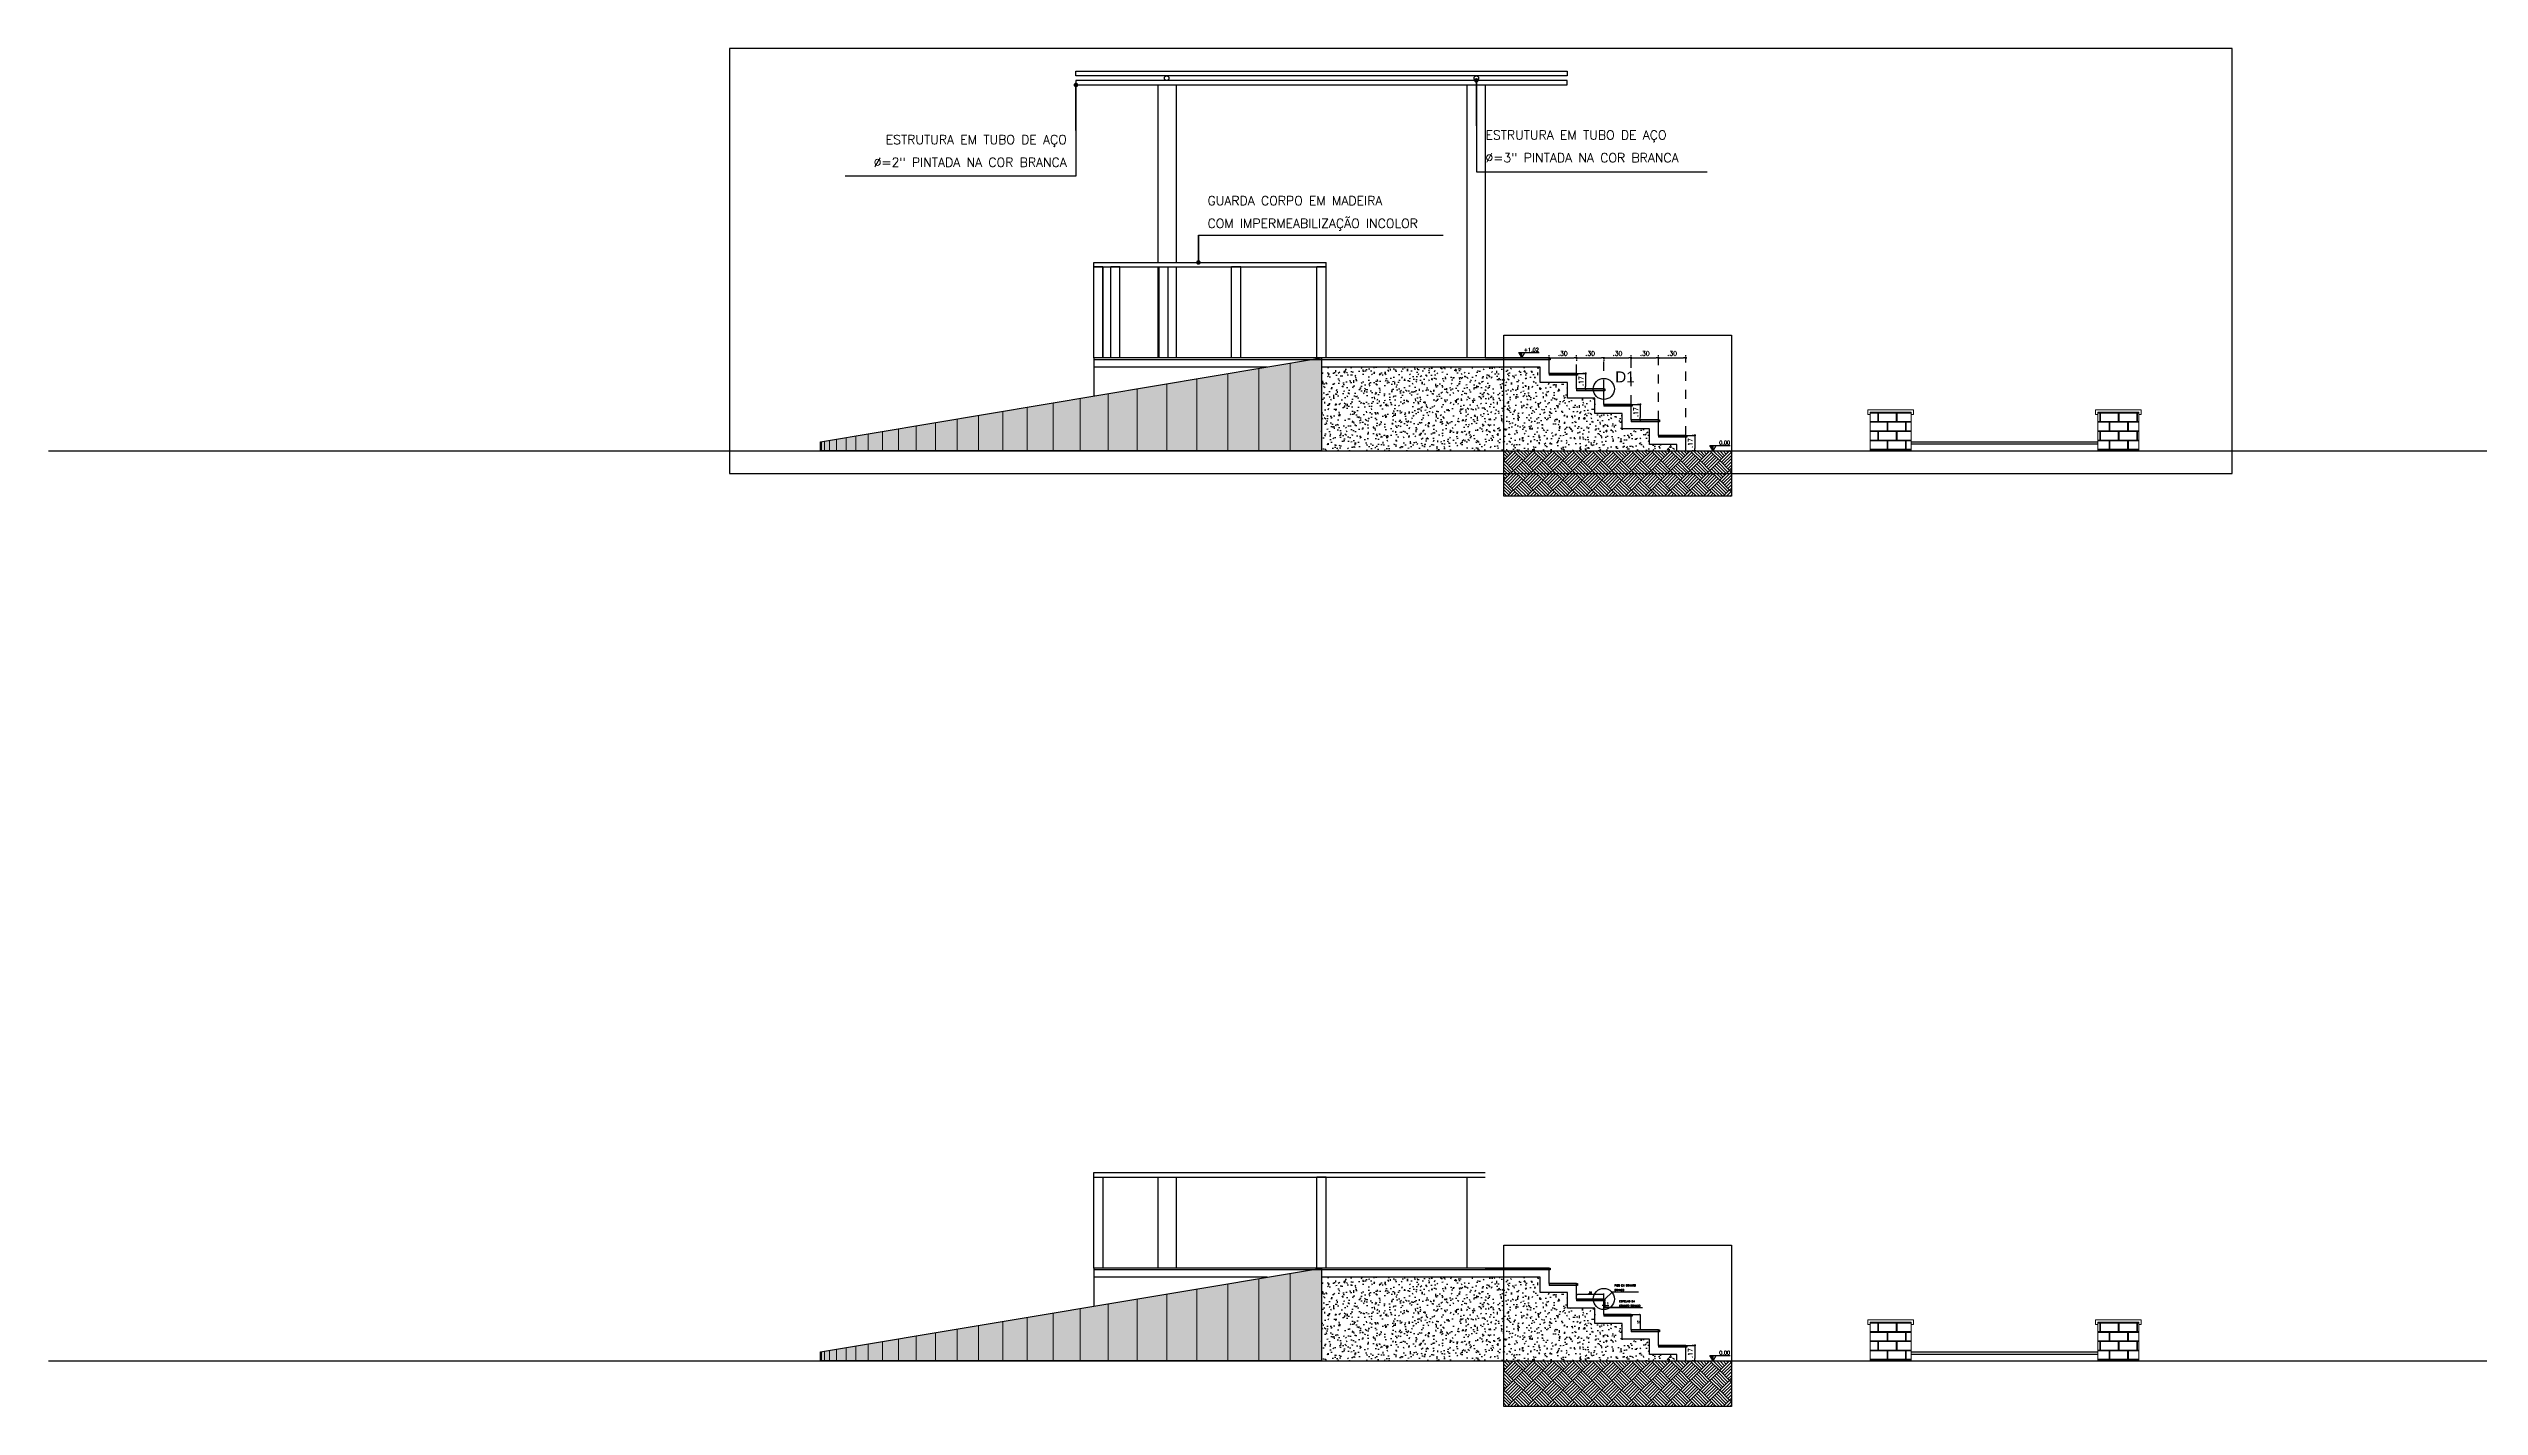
# Model space of a CAD drawing. Extents: x 387222 to 388513, y 9633222 to 9634061.
# Drawn here: x 387637.75 to 387664.45, y 9633376.67 to 9633391.59 of the extents above; entities that cross this region are included whole.
import ezdxf
from ezdxf.enums import TextEntityAlignment as Align

# ---------------------------------------------------------------- set-up
doc = ezdxf.new("R2010")
doc.units = 0
doc.header["$LTSCALE"] = 0.049213
doc.header["$PDSIZE"] = -2.5
doc.linetypes.add('ACAD_PROJEÇÃO', pattern=[0.2, 0.1, -0.1])
doc.layers.get('Defpoints').update_dxf_attribs({"color": 8})
for name, color, linetype in [('AI-Cotas', 12, 'Continuous'), ('AI-Símbolo', 12, 'Continuous'), ('ARQ_VISTA01', 7, 'Continuous'), ('HACH', 8, 'Continuous'), ('HACHURA', 253, 'Continuous'), ('MEIO-FIO', 3, 'Continuous'), ('P1', 1, 'Continuous'), ('P2', 2, 'Continuous'), ('PROJEÇÃO', 8, 'ACAD_PROJEÇÃO'), ('TEXTOS', 3, 'Continuous')]:
    doc.layers.add(name, color=color, linetype=linetype)
doc.layers.add('PERGOLA', color=2, linetype='Continuous', lineweight=13)
doc.layers.add('Rachura', color=253, linetype='Continuous', lineweight=5)
doc.styles.add('RS', font='ROMANS.SHX', dxfattribs={"width": 1.1})
doc.styles.add('RS10', font='romans.shx', dxfattribs={"height": 0.02})
doc.styles.add('RS25', font='romans.shx', dxfattribs={"height": 0.05})
doc.styles.add('RS50', font='romans.shx', dxfattribs={"height": 0.1})
doc.styles.add('STYLE1', font='arial.ttf')
doc.dimstyles.new('Cota 10', dxfattribs={"dimscale": 0.01, "dimtxt": 0.02, "dimasz": 1, "dimexe": 1.25, "dimexo": 0.625, "dimgap": 1, "dimtad": 1, "dimdec": 0, "dimlfac": 100, "dimzin": 4, "dimdsep": 46, "dimtxsty": 'RS10', "dimblk": 'DOT', "dimcen": 0.1, "dimclrd": 12, "dimclre": 12, "dimclrt": 2, "dimadec": 0, "dimazin": 0, "dimtfac": 1, "dimtdec": 0, "dimtix": 1, "dimtmove": 0, "dimatfit": 3, "dimldrblk": 'DOT', "dimfxl": 1.25, "dimarcsym": 0})
doc.dimstyles.new('Cota 25', dxfattribs={"dimscale": 0.025, "dimtxt": 0.05, "dimasz": 1, "dimexe": 1.25, "dimexo": 0.625, "dimgap": 1, "dimtad": 1, "dimzin": 4, "dimdsep": 46, "dimtxsty": 'RS25', "dimblk": 'DOT', "dimcen": 0.1, "dimclrd": 12, "dimclre": 12, "dimclrt": 2, "dimadec": 0, "dimazin": 0, "dimtfac": 1, "dimtix": 1, "dimtmove": 0, "dimatfit": 3, "dimldrblk": 'DOT', "dimfxl": 1.25, "dimarcsym": 0})
doc.dimstyles.new('Cota 50', dxfattribs={"dimscale": 0.05, "dimtxt": 0.1, "dimasz": 1, "dimexe": 1.25, "dimexo": 0.625, "dimgap": 1, "dimtad": 1, "dimzin": 4, "dimdsep": 46, "dimtxsty": 'RS50', "dimblk": 'DOT', "dimcen": 0.1, "dimclrd": 12, "dimclre": 12, "dimclrt": 2, "dimadec": 0, "dimazin": 0, "dimtfac": 1, "dimtix": 1, "dimtmove": 0, "dimatfit": 3, "dimldrblk": 'DOT', "dimfxl": 1.25, "dimarcsym": 0})
pattern_1 = [(0, (0, 37.89126), (0.1016, 0.1016), [0.1984375, -0.0047625]), (0, (-0.1016, 37.89602), (0.1016, 0.1016), [0.1984375, -0.0047625]), (90, (0, 37.89126), (-0.1016, 0.1016), [-0.1063625, 0.0968375]), (90, (-0.00476, 37.89126), (-0.1016, 0.1016), [-0.1063625, 0.0968375])]
pattern_2 = [(0, (0, 27.89126), (0.1016, 0.1016), [0.1984375, -0.0047625]), (0, (-0.1016, 27.89602), (0.1016, 0.1016), [0.1984375, -0.0047625]), (90, (0, 27.89126), (-0.1016, 0.1016), [-0.1063625, 0.0968375]), (90, (-0.00476, 27.89126), (-0.1016, 0.1016), [-0.1063625, 0.0968375])]

# ---------------------------------------------------------------- blocks, each defined once
blk = doc.blocks.new('_Dot')
at = {"color": 0, "linetype": 'ByBlock', "lineweight": -2}
blk.add_line((-0.5, 0), (-1, 0), dxfattribs=at)
at = {"color": 0, "linetype": 'ByBlock', "const_width": 0.5}
blk.add_lwpolyline([(-0.25, 0, 1), (0.25, 0, 1)], format="xyb", close=True, dxfattribs=at)
blk = doc.blocks.new('*D432')
at = {"layer": 'AI-Cotas', "color": 12, "lineweight": -2, "transparency": 16777216}
for p, q in [((387654.232, 9633388.202), (387654.232, 9633388.218)), ((387654.257, 9633388.187), (387654.507, 9633388.187)), ((387654.532, 9633388.202), (387654.532, 9633388.218))]:
    blk.add_line(p, q, dxfattribs=at)
at = {"layer": 'Defpoints', "color": 0, "transparency": 16777216}
for p in [(387654.232, 9633388.187), (387654.532, 9633388.187), (387654.532, 9633388.187)]:
    blk.add_point(p, dxfattribs=at)
at = {"layer": 'AI-Cotas', "color": 12, "lineweight": -2, "transparency": 16777216, "xscale": 0.025, "yscale": 0.025, "zscale": 0.025, "rotation": 180}
blk.add_blockref('_Dot', (387654.232, 9633388.187), dxfattribs=at)
at = {"layer": 'AI-Cotas', "color": 12, "lineweight": -2, "transparency": 16777216, "xscale": 0.025, "yscale": 0.025, "zscale": 0.025}
blk.add_blockref('_Dot', (387654.532, 9633388.187), dxfattribs=at)
at = {"layer": 'AI-Cotas', "color": 2, "transparency": 16777216, "insert": (387654.382, 9633388.237), "char_height": 0.05, "attachment_point": 5, "style": 'RS25'}
blk.add_mtext('.30', dxfattribs=at)
blk = doc.blocks.new('*D433')
at = {"layer": 'AI-Cotas', "color": 12, "lineweight": -2, "transparency": 16777216}
for p, q in [((387654.532, 9633388.171), (387654.532, 9633388.155)), ((387654.557, 9633388.187), (387654.807, 9633388.187)), ((387654.832, 9633388.171), (387654.832, 9633388.155))]:
    blk.add_line(p, q, dxfattribs=at)
at = {"layer": 'Defpoints', "color": 0, "transparency": 16777216}
for p in [(387654.532, 9633388.187), (387654.832, 9633388.187), (387654.832, 9633388.187)]:
    blk.add_point(p, dxfattribs=at)
at = {"layer": 'AI-Cotas', "color": 12, "lineweight": -2, "transparency": 16777216, "xscale": 0.025, "yscale": 0.025, "zscale": 0.025, "rotation": 180}
blk.add_blockref('_Dot', (387654.532, 9633388.187), dxfattribs=at)
at = {"layer": 'AI-Cotas', "color": 12, "lineweight": -2, "transparency": 16777216, "xscale": 0.025, "yscale": 0.025, "zscale": 0.025}
blk.add_blockref('_Dot', (387654.832, 9633388.187), dxfattribs=at)
at = {"layer": 'AI-Cotas', "color": 2, "transparency": 16777216, "insert": (387654.682, 9633388.237), "char_height": 0.05, "attachment_point": 5, "style": 'RS25'}
blk.add_mtext('.30', dxfattribs=at)
blk = doc.blocks.new('*D434')
at = {"layer": 'AI-Cotas', "color": 12, "lineweight": -2, "transparency": 16777216}
for p, q in [((387654.832, 9633388.171), (387654.832, 9633388.155)), ((387654.857, 9633388.187), (387655.107, 9633388.187)), ((387655.132, 9633388.202), (387655.132, 9633388.218))]:
    blk.add_line(p, q, dxfattribs=at)
at = {"layer": 'Defpoints', "color": 0, "transparency": 16777216}
for p in [(387654.832, 9633388.187), (387655.132, 9633388.187), (387655.132, 9633388.187)]:
    blk.add_point(p, dxfattribs=at)
at = {"layer": 'AI-Cotas', "color": 12, "lineweight": -2, "transparency": 16777216, "xscale": 0.025, "yscale": 0.025, "zscale": 0.025, "rotation": 180}
blk.add_blockref('_Dot', (387654.832, 9633388.187), dxfattribs=at)
at = {"layer": 'AI-Cotas', "color": 12, "lineweight": -2, "transparency": 16777216, "xscale": 0.025, "yscale": 0.025, "zscale": 0.025}
blk.add_blockref('_Dot', (387655.132, 9633388.187), dxfattribs=at)
at = {"layer": 'AI-Cotas', "color": 2, "transparency": 16777216, "insert": (387654.982, 9633388.237), "char_height": 0.05, "attachment_point": 5, "style": 'RS25'}
blk.add_mtext('.30', dxfattribs=at)
blk = doc.blocks.new('*D435')
at = {"layer": 'AI-Cotas', "color": 12, "lineweight": -2, "transparency": 16777216}
for p, q in [((387655.132, 9633388.202), (387655.132, 9633388.218)), ((387655.157, 9633388.187), (387655.407, 9633388.187)), ((387655.432, 9633388.202), (387655.432, 9633388.218))]:
    blk.add_line(p, q, dxfattribs=at)
at = {"layer": 'Defpoints', "color": 0, "transparency": 16777216}
for p in [(387655.132, 9633388.187), (387655.432, 9633388.187), (387655.432, 9633388.187)]:
    blk.add_point(p, dxfattribs=at)
at = {"layer": 'AI-Cotas', "color": 12, "lineweight": -2, "transparency": 16777216, "xscale": 0.025, "yscale": 0.025, "zscale": 0.025, "rotation": 180}
blk.add_blockref('_Dot', (387655.132, 9633388.187), dxfattribs=at)
at = {"layer": 'AI-Cotas', "color": 12, "lineweight": -2, "transparency": 16777216, "xscale": 0.025, "yscale": 0.025, "zscale": 0.025}
blk.add_blockref('_Dot', (387655.432, 9633388.187), dxfattribs=at)
at = {"layer": 'AI-Cotas', "color": 2, "transparency": 16777216, "insert": (387655.282, 9633388.237), "char_height": 0.05, "attachment_point": 5, "style": 'RS25'}
blk.add_mtext('.30', dxfattribs=at)
blk = doc.blocks.new('*D436')
at = {"layer": 'AI-Cotas', "color": 12, "lineweight": -2, "transparency": 16777216}
for p, q in [((387655.432, 9633388.202), (387655.432, 9633388.218)), ((387655.457, 9633388.187), (387655.707, 9633388.187)), ((387655.732, 9633388.202), (387655.732, 9633388.218))]:
    blk.add_line(p, q, dxfattribs=at)
at = {"layer": 'Defpoints', "color": 0, "transparency": 16777216}
for p in [(387655.432, 9633388.187), (387655.732, 9633388.187), (387655.732, 9633388.187)]:
    blk.add_point(p, dxfattribs=at)
at = {"layer": 'AI-Cotas', "color": 12, "lineweight": -2, "transparency": 16777216, "xscale": 0.025, "yscale": 0.025, "zscale": 0.025, "rotation": 180}
blk.add_blockref('_Dot', (387655.432, 9633388.187), dxfattribs=at)
at = {"layer": 'AI-Cotas', "color": 12, "lineweight": -2, "transparency": 16777216, "xscale": 0.025, "yscale": 0.025, "zscale": 0.025}
blk.add_blockref('_Dot', (387655.732, 9633388.187), dxfattribs=at)
at = {"layer": 'AI-Cotas', "color": 2, "transparency": 16777216, "insert": (387655.582, 9633388.237), "char_height": 0.05, "attachment_point": 5, "style": 'RS25'}
blk.add_mtext('.30', dxfattribs=at)
blk = doc.blocks.new('*D437')
at = {"layer": 'AI-Cotas', "color": 12, "lineweight": -2, "transparency": 16777216}
for p, q in [((387655.816, 9633387.337), (387655.8, 9633387.337)), ((387655.832, 9633387.312), (387655.832, 9633387.192)), ((387655.816, 9633387.167), (387655.8, 9633387.167))]:
    blk.add_line(p, q, dxfattribs=at)
at = {"layer": 'Defpoints', "color": 0, "transparency": 16777216}
for p in [(387655.832, 9633387.337), (387655.832, 9633387.167), (387655.832, 9633387.167)]:
    blk.add_point(p, dxfattribs=at)
at = {"layer": 'AI-Cotas', "color": 12, "lineweight": -2, "transparency": 16777216, "xscale": 0.025, "yscale": 0.025, "zscale": 0.025}
for p, rotation in [((387655.832, 9633387.337), 90), ((387655.832, 9633387.167), 270)]:
    blk.add_blockref('_Dot', p, dxfattribs=dict(at, rotation=rotation))
at = {"layer": 'AI-Cotas', "color": 2, "transparency": 16777216, "insert": (387655.782, 9633387.252), "char_height": 0.05, "attachment_point": 5, "rotation": 90, "style": 'RS25'}
blk.add_mtext('.17', dxfattribs=at)
blk = doc.blocks.new('*D438')
at = {"layer": 'AI-Cotas', "color": 12, "lineweight": -2, "transparency": 16777216}
for p, q in [((387655.216, 9633387.677), (387655.2, 9633387.677)), ((387655.216, 9633387.507), (387655.2, 9633387.507)), ((387655.232, 9633387.652), (387655.232, 9633387.532))]:
    blk.add_line(p, q, dxfattribs=at)
at = {"layer": 'Defpoints', "color": 0, "transparency": 16777216}
for p in [(387655.232, 9633387.677), (387655.232, 9633387.507), (387655.232, 9633387.507)]:
    blk.add_point(p, dxfattribs=at)
at = {"layer": 'AI-Cotas', "color": 12, "lineweight": -2, "transparency": 16777216, "xscale": 0.025, "yscale": 0.025, "zscale": 0.025}
for p, rotation in [((387655.232, 9633387.677), 90), ((387655.232, 9633387.507), 270)]:
    blk.add_blockref('_Dot', p, dxfattribs=dict(at, rotation=rotation))
at = {"layer": 'AI-Cotas', "color": 2, "transparency": 16777216, "insert": (387655.182, 9633387.592), "char_height": 0.05, "attachment_point": 5, "rotation": 90, "style": 'RS25'}
blk.add_mtext('.17', dxfattribs=at)
blk = doc.blocks.new('*D439')
at = {"layer": 'AI-Cotas', "color": 12, "lineweight": -2, "transparency": 16777216}
for p, q in [((387654.616, 9633388.017), (387654.6, 9633388.017)), ((387654.616, 9633387.847), (387654.6, 9633387.847)), ((387654.632, 9633387.992), (387654.632, 9633387.872))]:
    blk.add_line(p, q, dxfattribs=at)
at = {"layer": 'Defpoints', "color": 0, "transparency": 16777216}
for p in [(387654.632, 9633388.017), (387654.632, 9633387.847), (387654.632, 9633387.847)]:
    blk.add_point(p, dxfattribs=at)
at = {"layer": 'AI-Cotas', "color": 12, "lineweight": -2, "transparency": 16777216, "xscale": 0.025, "yscale": 0.025, "zscale": 0.025}
for p, rotation in [((387654.632, 9633388.017), 90), ((387654.632, 9633387.847), 270)]:
    blk.add_blockref('_Dot', p, dxfattribs=dict(at, rotation=rotation))
at = {"layer": 'AI-Cotas', "color": 2, "transparency": 16777216, "insert": (387654.582, 9633387.932), "char_height": 0.05, "attachment_point": 5, "rotation": 90, "style": 'RS25'}
blk.add_mtext('.17', dxfattribs=at)
blk = doc.blocks.new('niv-cort')
at = {"color": 0}
for p, q in [((0, 0), (-0.07, 0.118)), ((-0.07, 0.118), (0.376, 0.118)), ((0, 0), (0.068, 0.118)), ((0, 0), (0, 0.118))]:
    blk.add_line(p, q, dxfattribs=at)
at = {"color": 251}
blk.add_solid([(0, 0), (0, 0.118), (-0.07, 0.118)], dxfattribs=at)
at = {"color": 2, "style": 'RS'}
blk.add_attdef('RN0,00', text='', height=0.08, dxfattribs=at).set_placement((0.373, 0.14), align=Align.RIGHT)
blk = doc.blocks.new('*D446')
at = {"layer": 'AI-Cotas', "color": 12, "lineweight": -2, "transparency": 16777216}
for p, q in [((387655.816, 9633377.337), (387655.8, 9633377.337)), ((387655.816, 9633377.167), (387655.8, 9633377.167)), ((387655.832, 9633377.312), (387655.832, 9633377.192))]:
    blk.add_line(p, q, dxfattribs=at)
at = {"layer": 'Defpoints', "color": 0, "transparency": 16777216}
for p in [(387655.832, 9633377.337), (387655.832, 9633377.167), (387655.832, 9633377.167)]:
    blk.add_point(p, dxfattribs=at)
at = {"layer": 'AI-Cotas', "color": 12, "lineweight": -2, "transparency": 16777216, "xscale": 0.025, "yscale": 0.025, "zscale": 0.025}
for p, rotation in [((387655.832, 9633377.337), 90), ((387655.832, 9633377.167), 270)]:
    blk.add_blockref('_Dot', p, dxfattribs=dict(at, rotation=rotation))
at = {"layer": 'AI-Cotas', "color": 2, "transparency": 16777216, "insert": (387655.782, 9633377.252), "char_height": 0.05, "attachment_point": 5, "rotation": 90, "style": 'RS25'}
blk.add_mtext('.17', dxfattribs=at)
blk = doc.blocks.new('*D447')
at = {"layer": 'AI-Cotas', "color": 12, "lineweight": -2, "transparency": 16777216}
for p, q in [((387655.225, 9633377.677), (387655.219, 9633377.677)), ((387655.232, 9633377.667), (387655.232, 9633377.517)), ((387655.225, 9633377.507), (387655.219, 9633377.507))]:
    blk.add_line(p, q, dxfattribs=at)
at = {"layer": 'Defpoints', "color": 0, "transparency": 16777216}
for p in [(387655.232, 9633377.677), (387655.232, 9633377.507), (387655.232, 9633377.507)]:
    blk.add_point(p, dxfattribs=at)
at = {"layer": 'AI-Cotas', "color": 12, "lineweight": -2, "transparency": 16777216, "xscale": 0.01, "yscale": 0.01, "zscale": 0.01}
for p, rotation in [((387655.232, 9633377.677), 90), ((387655.232, 9633377.507), 270)]:
    blk.add_blockref('_Dot', p, dxfattribs=dict(at, rotation=rotation))
at = {"layer": 'AI-Cotas', "color": 2, "transparency": 16777216, "insert": (387655.212, 9633377.592), "char_height": 0.02, "attachment_point": 5, "rotation": 90, "style": 'RS10'}
blk.add_mtext('17', dxfattribs=at)
blk = doc.blocks.new('*D448')
at = {"layer": 'AI-Cotas', "color": 12, "lineweight": -2, "transparency": 16777216}
for p, q in [((387654.822, 9633377.777), (387654.812, 9633377.777)), ((387654.832, 9633377.82), (387654.832, 9633377.764)), ((387654.832, 9633377.777), (387654.842, 9633377.777)), ((387654.842, 9633377.82), (387654.842, 9633377.764)), ((387654.852, 9633377.777), (387654.886, 9633377.777))]:
    blk.add_line(p, q, dxfattribs=at)
at = {"layer": 'Defpoints', "color": 0, "transparency": 16777216}
for p in [(387654.832, 9633377.827), (387654.842, 9633377.827), (387654.842, 9633377.777)]:
    blk.add_point(p, dxfattribs=at)
at = {"layer": 'AI-Cotas', "color": 12, "lineweight": -2, "transparency": 16777216, "xscale": 0.01, "yscale": 0.01, "zscale": 0.01}
blk.add_blockref('_Dot', (387654.832, 9633377.777), dxfattribs=at)
at = {"layer": 'AI-Cotas', "color": 12, "lineweight": -2, "transparency": 16777216, "xscale": 0.01, "yscale": 0.01, "zscale": 0.01, "rotation": 180}
blk.add_blockref('_Dot', (387654.842, 9633377.777), dxfattribs=at)
at = {"layer": 'AI-Cotas', "color": 2, "transparency": 16777216, "insert": (387654.874, 9633377.797), "char_height": 0.02, "attachment_point": 5, "style": 'RS10'}
blk.add_mtext('1', dxfattribs=at)
blk = doc.blocks.new('*D449')
at = {"layer": 'AI-Cotas', "color": 12, "lineweight": -2, "transparency": 16777216}
for p, q in [((387654.532, 9633377.853), (387654.532, 9633377.909)), ((387654.822, 9633377.897), (387654.542, 9633377.897)), ((387654.832, 9633377.833), (387654.832, 9633377.909))]:
    blk.add_line(p, q, dxfattribs=at)
at = {"layer": 'Defpoints', "color": 0, "transparency": 16777216}
for p in [(387654.532, 9633377.897), (387654.532, 9633377.847), (387654.832, 9633377.827)]:
    blk.add_point(p, dxfattribs=at)
at = {"layer": 'AI-Cotas', "color": 12, "lineweight": -2, "transparency": 16777216, "xscale": 0.01, "yscale": 0.01, "zscale": 0.01, "rotation": 180}
blk.add_blockref('_Dot', (387654.532, 9633377.897), dxfattribs=at)
at = {"layer": 'AI-Cotas', "color": 12, "lineweight": -2, "transparency": 16777216, "xscale": 0.01, "yscale": 0.01, "zscale": 0.01}
blk.add_blockref('_Dot', (387654.832, 9633377.897), dxfattribs=at)
at = {"layer": 'AI-Cotas', "color": 2, "transparency": 16777216, "insert": (387654.682, 9633377.917), "char_height": 0.02, "attachment_point": 5, "style": 'RS10'}
blk.add_mtext('30', dxfattribs=at)

msp = doc.modelspace()

# ---------------------------------------------------------------- hatches: boundary and pattern name
h = msp.add_hatch()
h.set_pattern_fill('ANSI31', color=256)
h.paths.add_polyline_path([(387653.732, 9633387.167), (387656.232, 9633387.167), (387656.232, 9633386.667), (387653.732, 9633386.667)])
h = msp.add_hatch()
h.set_pattern_fill('ANSI31', color=256)
h.set_pattern_definition([(45, (0, -10), (-2.2450640303, 2.2450640303), [])])
h.paths.add_polyline_path([(387653.732, 9633377.167), (387656.232, 9633377.167), (387656.232, 9633376.667), (387653.732, 9633376.667)])
at = {"layer": 'ARQ_VISTA01'}
h = msp.add_hatch(dxfattribs=at)
h.set_pattern_fill('AR-B816C', color=256, scale=0.0005)
h.set_pattern_definition(pattern_1)
h.paths.add_polyline_path([(387658.207, 9633387.167), (387658.207, 9633387.592), (387657.757, 9633387.592), (387657.757, 9633387.167)])
h = msp.add_hatch(dxfattribs=at)
h.set_pattern_fill('AR-B816C', color=256, scale=0.0005)
h.set_pattern_definition(pattern_1)
h.paths.add_polyline_path([(387660.257, 9633387.592), (387660.707, 9633387.592), (387660.707, 9633387.167), (387660.257, 9633387.167)])
h = msp.add_hatch(dxfattribs=at)
h.set_pattern_fill('AR-B816C', color=256, scale=0.0005)
h.set_pattern_definition(pattern_2)
h.paths.add_polyline_path([(387658.207, 9633377.167), (387658.207, 9633377.592), (387657.757, 9633377.592), (387657.757, 9633377.167)])
h = msp.add_hatch(dxfattribs=at)
h.set_pattern_fill('AR-B816C', color=256, scale=0.0005)
h.set_pattern_definition(pattern_2)
h.paths.add_polyline_path([(387660.257, 9633377.592), (387660.707, 9633377.592), (387660.707, 9633377.167), (387660.257, 9633377.167)])
at = {"layer": 'HACH'}
h = msp.add_hatch(dxfattribs=at)
h.set_pattern_fill('AR-SAND', color=256, scale=0.001, style=0)
h.set_pattern_definition([(37.5, (0, 37.89126), (-0.00160003129598, 0.04894132373293), [0, -0.038608, 0, -0.04318, 0, -0.041275]), (7.5, (0, 37.89126), (0.0449523283138, 0.07168251005684), [0, -0.020828, 0, -0.034798, 0, -0.013335]), (327.5, (-0.03124, 37.89126), (0.07909923702415, 0.00014371846785), [0, -0.0127, 0, -0.04572, 0, -0.05969]), (317.5, (-0.03124, 37.89126), (0.07635564524723, 0.0222929323257), [0, -0.00635, 0, -0.029972, 0, -0.03429])])
h.paths.add_polyline_path([(387646.232, 9633387.167), (387646.232, 9633387.267), (387651.732, 9633388.187), (387651.732, 9633387.167)])
h = msp.add_hatch(dxfattribs=at)
h.set_pattern_fill('AR-SAND', color=256, scale=0.001, style=0)
h.set_pattern_definition([(37.5, (0, 27.89126), (-0.00160003129598, 0.04894132373293), [0, -0.038608, 0, -0.04318, 0, -0.041275]), (7.5, (0, 27.89126), (0.0449523283138, 0.07168251005684), [0, -0.020828, 0, -0.034798, 0, -0.013335]), (327.5, (-0.03124, 27.89126), (0.07909923702415, 0.00014371846785), [0, -0.0127, 0, -0.04572, 0, -0.05969]), (317.5, (-0.03124, 27.89126), (0.07635564524723, 0.0222929323257), [0, -0.00635, 0, -0.029972, 0, -0.03429])])
h.paths.add_polyline_path([(387646.232, 9633377.167), (387646.232, 9633377.267), (387651.732, 9633378.187), (387651.732, 9633377.167)])
at = {"layer": 'HACHURA'}
h = msp.add_hatch(dxfattribs=at)
h.set_pattern_fill('AR-CONC', color=256, scale=0.001, angle=45)
h.set_pattern_definition([(95, (0, 0), (0.1400946503458, 0.1175533794048), [0.01905, -0.20955]), (40, (0, 0), (-0.1600184531424, 0.110176728579), [0.01524, -0.16764058417]), (145.4514447, (0.01167, 0.0098), (-0.0199237976297, 0.227730102137), [0.0161900088, -0.1780902446]), (91.1842, (-0.03592, 0.03592), (0.2214102432305, 0.1619534128743), [0.028575, -0.314325]), (141.63555761, (-0.01747, 0.04942), (-0.007086617476, 0.342826763615), [0.02428502314, -0.26713560816]), (36.18415117, (-0.03592, 0.03592), (-0.007086617458, 0.342826763616), [0.02285996707, -0.25145973192]), (66, (-0.00898, 0.0449), (0.1795199793093, 0.0348951490744), [0.01905, -0.20955]), (11, (-0.00898, 0.0449), (-0.0865399265223, 0.1739411931938), [0.01524, -0.16764]), (116.451445, (0.00598, 0.04781), (0.0929800518757, 0.2088363427013), [0.0161900088, -0.1780899376]), (82.5, (0, 0), (-0.0576054690678, 0.0619734136736), [0, -0.165608, 0, -0.17018, 0, -0.168275]), (52.5, (0, 0), (-0.0235897273194, 0.1180870002747), [0, -0.097028, 0, -0.161798, 0, -0.064135]), (12.5, (-0.04005, -0.04005), (0.0999278630325, 0.0918261955827), [0, -0.0635, 0, -0.19812, 0, -0.26289]), (2.5, (-0.05801, -0.05801), (0.0867639044182, 0.1227223928811), [0, -0.08255, 0, -0.131572, 0, -0.18669])])
h.paths.add_polyline_path([(387654.432, 9633387.917), (387654.132, 9633387.917), (387654.132, 9633388.087), (387651.732, 9633388.087), (387651.732, 9633387.167), (387655.632, 9633387.167), (387655.632, 9633387.237), (387655.332, 9633387.237), (387655.332, 9633387.407), (387655.032, 9633387.407), (387655.032, 9633387.577), (387654.732, 9633387.577), (387654.732, 9633387.747), (387654.432, 9633387.747)])
h = msp.add_hatch(dxfattribs=at)
h.set_pattern_fill('AR-PARQ1', color=256, scale=0.0005, angle=45)
h.set_pattern_definition([(135, (0, 0), (-0.2155261469057, 1e-17), [0.1524, -0.1524]), (135, (0.01796, 0.01796), (-0.2155261469057, 1e-17), [0.1524, -0.1524]), (135, (0.03592, 0.03592), (-0.2155261469057, 1e-17), [0.1524, -0.1524]), (135, (0.05388, 0.05388), (-0.2155261469057, 1e-17), [0.1524, -0.1524]), (135, (0.07184, 0.07184), (-0.2155261469057, 1e-17), [0.1524, -0.1524]), (135, (0.0898, 0.0898), (-0.2155261469057, 1e-17), [0.1524, -0.1524]), (135, (0.10776, 0.10776), (-0.2155261469057, 1e-17), [0.1524, -0.1524]), (45, (-0.10776, 0.10776), (0.2155261469057, -1e-17), [0.1524, -0.1524]), (45, (-0.12572, 0.12572), (0.2155261469057, -1e-17), [0.1524, -0.1524]), (45, (-0.14368, 0.14368), (0.2155261469057, -1e-17), [0.1524, -0.1524]), (45, (-0.16164, 0.16164), (0.2155261469057, -1e-17), [0.1524, -0.1524]), (45, (-0.1796, 0.1796), (0.2155261469057, -1e-17), [0.1524, -0.1524]), (45, (-0.19757, 0.19757), (0.2155261469057, -1e-17), [0.1524, -0.1524]), (45, (-0.21553, 0.21553), (0.2155261469057, -1e-17), [0.1524, -0.1524])])
h.paths.add_polyline_path([(387653.732, 9633387.167), (387656.232, 9633387.167), (387656.232, 9633386.667), (387653.732, 9633386.667)])
h = msp.add_hatch(dxfattribs=at)
h.set_pattern_fill('AR-CONC', color=256, scale=0.001, angle=45)
h.set_pattern_definition([(95, (0, -10), (0.1400946503458, 0.1175533794048), [0.01905, -0.20955]), (40, (0, -10), (-0.1600184531424, 0.110176728579), [0.01524, -0.16764058417]), (145.4514447, (0.01167, -9.9902), (-0.0199237976297, 0.227730102137), [0.0161900088, -0.1780902446]), (91.1842, (-0.03592, -9.96408), (0.2214102432305, 0.1619534128743), [0.028575, -0.314325]), (141.63555761, (-0.01747, -9.95058), (-0.007086617476, 0.342826763615), [0.02428502314, -0.26713560816]), (36.18415117, (-0.03592, -9.96408), (-0.007086617458, 0.342826763616), [0.02285996707, -0.25145973192]), (66, (-0.00898, -9.9551), (0.1795199793093, 0.0348951490744), [0.01905, -0.20955]), (11, (-0.00898, -9.9551), (-0.0865399265223, 0.1739411931938), [0.01524, -0.16764]), (116.451445, (0.00598, -9.95219), (0.0929800518757, 0.2088363427013), [0.0161900088, -0.1780899376]), (82.5, (0, -10), (-0.0576054690678, 0.0619734136736), [0, -0.165608, 0, -0.17018, 0, -0.168275]), (52.5, (0, -10), (-0.0235897273194, 0.1180870002747), [0, -0.097028, 0, -0.161798, 0, -0.064135]), (12.5, (-0.04005, -10.04005), (0.0999278630325, 0.0918261955827), [0, -0.0635, 0, -0.19812, 0, -0.26289]), (2.5, (-0.05801, -10.05801), (0.0867639044182, 0.1227223928811), [0, -0.08255, 0, -0.131572, 0, -0.18669])])
h.paths.add_polyline_path([(387654.432, 9633377.917), (387654.132, 9633377.917), (387654.132, 9633378.087), (387651.732, 9633378.087), (387651.732, 9633377.167), (387655.632, 9633377.167), (387655.632, 9633377.237), (387655.332, 9633377.237), (387655.332, 9633377.407), (387655.032, 9633377.407), (387655.032, 9633377.577), (387654.732, 9633377.577), (387654.732, 9633377.747), (387654.432, 9633377.747)])
h = msp.add_hatch(dxfattribs=at)
h.set_pattern_fill('AR-PARQ1', color=256, scale=0.0005, angle=45)
h.set_pattern_definition([(135, (0, -10), (-0.2155261469057, 1e-17), [0.1524, -0.1524]), (135, (0.01796, -9.98204), (-0.2155261469057, 1e-17), [0.1524, -0.1524]), (135, (0.03592, -9.96408), (-0.2155261469057, 1e-17), [0.1524, -0.1524]), (135, (0.05388, -9.94612), (-0.2155261469057, 1e-17), [0.1524, -0.1524]), (135, (0.07184, -9.92816), (-0.2155261469057, 1e-17), [0.1524, -0.1524]), (135, (0.0898, -9.9102), (-0.2155261469057, 1e-17), [0.1524, -0.1524]), (135, (0.10776, -9.89224), (-0.2155261469057, 1e-17), [0.1524, -0.1524]), (45, (-0.10776, -9.89224), (0.2155261469057, -1e-17), [0.1524, -0.1524]), (45, (-0.12572, -9.87428), (0.2155261469057, -1e-17), [0.1524, -0.1524]), (45, (-0.14368, -9.85632), (0.2155261469057, -1e-17), [0.1524, -0.1524]), (45, (-0.16164, -9.83836), (0.2155261469057, -1e-17), [0.1524, -0.1524]), (45, (-0.1796, -9.8204), (0.2155261469057, -1e-17), [0.1524, -0.1524]), (45, (-0.19757, -9.80243), (0.2155261469057, -1e-17), [0.1524, -0.1524]), (45, (-0.21553, -9.78447), (0.2155261469057, -1e-17), [0.1524, -0.1524])])
h.paths.add_polyline_path([(387653.732, 9633377.167), (387656.232, 9633377.167), (387656.232, 9633376.667), (387653.732, 9633376.667)])

# ---------------------------------------------------------------- linework, layer by layer
for points in [[(387654.429, 9633391.187), (387654.429, 9633391.237), (387649.035, 9633391.237), (387649.035, 9633391.187)], [(387653.732, 9633387.167), (387656.232, 9633387.167), (387656.232, 9633386.667), (387653.732, 9633386.667)], [(387653.732, 9633377.167), (387656.232, 9633377.167), (387656.232, 9633376.667), (387653.732, 9633376.667)]]:
    msp.add_lwpolyline(points, close=True)
for points in [[(387649.935, 9633391.187), (387649.935, 9633389.237)], [(387650.135, 9633391.187), (387650.135, 9633389.237)], [(387653.329, 9633391.187), (387653.329, 9633388.187)], [(387653.529, 9633391.187), (387653.529, 9633388.187)], [(387649.935, 9633389.187), (387649.935, 9633388.187)], [(387650.135, 9633389.187), (387650.135, 9633388.187)], [(387637.754, 9633387.167), (387675.985, 9633387.167)], [(387649.935, 9633379.187), (387649.935, 9633378.187)], [(387650.135, 9633379.187), (387650.135, 9633378.187)], [(387653.329, 9633379.187), (387653.329, 9633378.187)], [(387637.754, 9633377.167), (387675.985, 9633377.167)]]:
    msp.add_lwpolyline(points)
msp.add_circle((387650.032, 9633391.262), 0.025)
at = {"layer": 'AI-Cotas'}
for points in [[(387653.432, 9633390.737), (387653.432, 9633391.237)], [(387653.432, 9633390.737), (387653.432, 9633391.237)], [(387649.035, 9633390.687), (387649.035, 9633391.187)], [(387649.035, 9633390.687), (387649.035, 9633391.187)], [(387650.38, 9633389.537), (387650.38, 9633389.237)], [(387655.032, 9633377.752), (387654.832, 9633377.752)]]:
    msp.add_lwpolyline(points, dxfattribs=at)
at = {"layer": 'Defpoints'}
for points in [[(387661.732, 9633391.587), (387645.232, 9633391.587), (387645.232, 9633386.917), (387661.732, 9633386.917)], [(387656.232, 9633386.667), (387653.732, 9633386.667), (387653.732, 9633388.437), (387656.232, 9633388.437)], [(387656.232, 9633376.667), (387653.732, 9633376.667), (387653.732, 9633378.437), (387656.232, 9633378.437)]]:
    msp.add_lwpolyline(points, close=True, dxfattribs=at)
at = {"layer": 'MEIO-FIO'}
for points in [[(387646.232, 9633387.167), (387646.232, 9633387.267), (387651.732, 9633388.187), (387651.732, 9633387.167), (387646.232, 9633387.167)], [(387658.207, 9633387.267), (387660.257, 9633387.267)], [(387658.207, 9633387.242), (387660.257, 9633387.242)], [(387646.232, 9633377.167), (387646.232, 9633377.267), (387651.732, 9633378.187), (387651.732, 9633377.167), (387646.232, 9633377.167)], [(387658.207, 9633377.267), (387660.257, 9633377.267)], [(387658.207, 9633377.242), (387660.257, 9633377.242)]]:
    msp.add_lwpolyline(points, dxfattribs=at)
at = {"layer": 'P1'}
msp.add_lwpolyline([(387649.035, 9633391.287), (387649.035, 9633391.337), (387654.429, 9633391.337), (387654.429, 9633391.287)], close=True, dxfattribs=at)
for centre, radius in [((387653.432, 9633391.262), 0.025), ((387654.832, 9633387.847), 0.116), ((387654.832, 9633377.847), 0.116)]:
    msp.add_circle(centre, radius, dxfattribs=at)
at = {"layer": 'P2'}
for p, q in [((387649.232, 9633388.187), (387649.232, 9633389.237)), ((387649.232, 9633388.187), (387649.232, 9633389.187)), ((387649.332, 9633389.187), (387649.332, 9633388.187)), ((387649.332, 9633388.187), (387649.332, 9633389.187)), ((387649.418, 9633388.187), (387649.418, 9633389.187)), ((387649.518, 9633388.187), (387649.518, 9633389.187)), ((387649.949, 9633388.187), (387649.949, 9633389.187)), ((387650.049, 9633388.187), (387650.049, 9633389.187)), ((387650.744, 9633388.187), (387650.744, 9633389.187)), ((387650.844, 9633388.187), (387650.844, 9633389.187)), ((387651.682, 9633388.187), (387651.682, 9633389.187)), ((387651.782, 9633388.187), (387651.782, 9633389.237)), ((387649.232, 9633378.187), (387649.232, 9633379.237)), ((387649.332, 9633379.187), (387649.332, 9633378.187)), ((387651.682, 9633378.187), (387651.682, 9633379.187)), ((387651.782, 9633378.187), (387651.782, 9633379.187))]:
    msp.add_line(p, q, dxfattribs=at)
for points in [[(387649.232, 9633389.237), (387651.782, 9633389.237)], [(387649.232, 9633389.187), (387651.782, 9633389.187)], [(387649.332, 9633389.187), (387649.232, 9633389.187)], [(387649.518, 9633389.187), (387649.418, 9633389.187)], [(387650.844, 9633389.187), (387650.744, 9633389.187)], [(387651.782, 9633389.187), (387651.682, 9633389.187)], [(387655.732, 9633387.167), (387655.732, 9633387.337), (387655.432, 9633387.337), (387655.432, 9633387.507), (387655.132, 9633387.507), (387655.132, 9633387.677), (387654.832, 9633387.677), (387654.832, 9633387.847), (387654.532, 9633387.847), (387654.532, 9633388.017), (387654.232, 9633388.017), (387654.232, 9633388.187), (387649.232, 9633388.187)], [(387649.232, 9633388.187), (387649.232, 9633387.769)], [(387653.529, 9633388.187), (387654.242, 9633388.187), (387654.242, 9633388.167), (387649.232, 9633388.167)], [(387651.134, 9633388.087), (387649.232, 9633388.087)], [(387655.632, 9633387.167), (387655.632, 9633387.237), (387655.332, 9633387.237), (387655.332, 9633387.407), (387655.032, 9633387.407), (387655.032, 9633387.577), (387654.732, 9633387.577), (387654.732, 9633387.747), (387654.432, 9633387.747), (387654.432, 9633387.917), (387654.132, 9633387.917), (387654.132, 9633388.087), (387651.732, 9633388.087)], [(387654.232, 9633388.017), (387654.542, 9633388.017), (387654.542, 9633387.997), (387654.232, 9633387.997)], [(387654.232, 9633388.017), (387654.232, 9633387.997)], [(387654.532, 9633387.847), (387654.842, 9633387.847), (387654.842, 9633387.827), (387654.532, 9633387.827)], [(387654.532, 9633387.847), (387654.532, 9633387.827)], [(387654.832, 9633387.677), (387655.142, 9633387.677), (387655.142, 9633387.657), (387654.832, 9633387.657)], [(387654.832, 9633387.677), (387654.832, 9633387.657)], [(387655.132, 9633387.507), (387655.442, 9633387.507), (387655.442, 9633387.487), (387655.132, 9633387.487)], [(387655.132, 9633387.507), (387655.132, 9633387.487)], [(387655.432, 9633387.337), (387655.742, 9633387.337), (387655.742, 9633387.317), (387655.432, 9633387.317)], [(387655.432, 9633387.337), (387655.432, 9633387.317)], [(387649.232, 9633379.237), (387653.529, 9633379.237)], [(387649.232, 9633379.187), (387653.529, 9633379.187)], [(387651.782, 9633379.187), (387651.682, 9633379.187)], [(387649.232, 9633378.187), (387649.232, 9633377.769)], [(387653.529, 9633378.187), (387654.242, 9633378.187), (387654.242, 9633378.167), (387649.232, 9633378.167)], [(387654.832, 9633377.847), (387654.532, 9633377.847), (387654.532, 9633378.017), (387654.232, 9633378.017), (387654.232, 9633378.187), (387649.232, 9633378.187)], [(387651.134, 9633378.087), (387649.232, 9633378.087)], [(387655.632, 9633377.167), (387655.632, 9633377.237), (387655.332, 9633377.237), (387655.332, 9633377.407), (387655.032, 9633377.407), (387655.032, 9633377.577), (387654.732, 9633377.577), (387654.732, 9633377.747), (387654.432, 9633377.747), (387654.432, 9633377.917), (387654.132, 9633377.917), (387654.132, 9633378.087), (387651.732, 9633378.087)], [(387654.232, 9633378.017), (387654.542, 9633378.017), (387654.542, 9633377.997), (387654.232, 9633377.997)], [(387654.232, 9633378.017), (387654.232, 9633377.997)], [(387654.532, 9633377.847), (387654.842, 9633377.847), (387654.842, 9633377.827), (387654.532, 9633377.827)], [(387654.532, 9633377.847), (387654.532, 9633377.827)], [(387655.132, 9633377.677), (387654.832, 9633377.677), (387654.832, 9633377.827)], [(387654.832, 9633377.677), (387655.142, 9633377.677), (387655.142, 9633377.657), (387654.832, 9633377.657)], [(387654.832, 9633377.677), (387654.832, 9633377.657)], [(387655.732, 9633377.167), (387655.732, 9633377.337), (387655.432, 9633377.337), (387655.432, 9633377.507), (387655.132, 9633377.507), (387655.132, 9633377.657)], [(387655.132, 9633377.507), (387655.442, 9633377.507), (387655.442, 9633377.487), (387655.132, 9633377.487)], [(387655.132, 9633377.507), (387655.132, 9633377.487)], [(387655.432, 9633377.337), (387655.742, 9633377.337), (387655.742, 9633377.317), (387655.432, 9633377.317)], [(387655.432, 9633377.337), (387655.432, 9633377.317)]]:
    msp.add_lwpolyline(points, dxfattribs=at)
at = {"layer": 'PERGOLA'}
for points in [[(387657.757, 9633387.567), (387657.732, 9633387.567), (387657.732, 9633387.617), (387658.232, 9633387.617), (387658.232, 9633387.567), (387658.207, 9633387.567)], [(387658.207, 9633387.167), (387658.207, 9633387.592), (387657.757, 9633387.592), (387657.757, 9633387.167)], [(387660.707, 9633387.567), (387660.732, 9633387.567), (387660.732, 9633387.617), (387660.232, 9633387.617), (387660.232, 9633387.567), (387660.257, 9633387.567)], [(387660.257, 9633387.167), (387660.257, 9633387.592), (387660.707, 9633387.592), (387660.707, 9633387.167)], [(387657.757, 9633377.567), (387657.732, 9633377.567), (387657.732, 9633377.617), (387658.232, 9633377.617), (387658.232, 9633377.567), (387658.207, 9633377.567)], [(387660.707, 9633377.567), (387660.732, 9633377.567), (387660.732, 9633377.617), (387660.232, 9633377.617), (387660.232, 9633377.567), (387660.257, 9633377.567)], [(387658.207, 9633377.167), (387658.207, 9633377.592), (387657.757, 9633377.592), (387657.757, 9633377.167)], [(387660.257, 9633377.167), (387660.257, 9633377.592), (387660.707, 9633377.592), (387660.707, 9633377.167)]]:
    msp.add_lwpolyline(points, dxfattribs=at)
at = {"layer": 'PROJEÇÃO', "ltscale": 10}
for points in [[(387654.532, 9633388.017), (387654.532, 9633388.187)], [(387654.532, 9633388.017), (387654.632, 9633388.017), (387654.632, 9633388.017)], [(387654.832, 9633387.847), (387654.832, 9633388.187)], [(387655.132, 9633387.677), (387655.132, 9633388.187)], [(387655.432, 9633387.507), (387655.432, 9633388.187)], [(387655.732, 9633387.337), (387655.732, 9633388.187)], [(387655.132, 9633387.677), (387655.232, 9633387.677), (387655.232, 9633387.677)], [(387655.732, 9633387.337), (387655.832, 9633387.337), (387655.832, 9633387.337)], [(387655.132, 9633377.677), (387655.232, 9633377.677), (387655.232, 9633377.677)], [(387655.732, 9633377.337), (387655.832, 9633377.337), (387655.832, 9633377.337)]]:
    msp.add_lwpolyline(points, dxfattribs=at)
at = {"layer": 'Rachura'}
for p, q in [((387650.703, 9633387.167), (387650.703, 9633388.015)), ((387651.042, 9633387.167), (387651.042, 9633388.071)), ((387651.386, 9633387.167), (387651.386, 9633388.129)), ((387649.082, 9633387.167), (387649.082, 9633387.744)), ((387649.39, 9633387.167), (387649.39, 9633387.795)), ((387649.707, 9633387.167), (387649.707, 9633387.848)), ((387650.032, 9633387.167), (387650.032, 9633387.902)), ((387650.364, 9633387.167), (387650.364, 9633387.958)), ((387647.494, 9633387.167), (387647.494, 9633387.478)), ((387647.73, 9633387.167), (387647.73, 9633387.517)), ((387647.967, 9633387.167), (387647.967, 9633387.557)), ((387648.233, 9633387.167), (387648.233, 9633387.601)), ((387648.499, 9633387.167), (387648.499, 9633387.646)), ((387648.785, 9633387.167), (387648.785, 9633387.694)), ((387646.243, 9633387.167), (387646.243, 9633387.269)), ((387646.275, 9633387.167), (387646.275, 9633387.274)), ((387646.329, 9633387.167), (387646.329, 9633387.283)), ((387646.405, 9633387.167), (387646.405, 9633387.296)), ((387646.511, 9633387.167), (387646.511, 9633387.313)), ((387646.618, 9633387.167), (387646.618, 9633387.331)), ((387646.755, 9633387.167), (387646.755, 9633387.354)), ((387646.912, 9633387.167), (387646.912, 9633387.381)), ((387647.088, 9633387.167), (387647.088, 9633387.41)), ((387647.282, 9633387.167), (387647.282, 9633387.442)), ((387650.032, 9633377.167), (387650.032, 9633377.902)), ((387650.364, 9633377.167), (387650.364, 9633377.958)), ((387650.703, 9633377.167), (387650.703, 9633378.015)), ((387651.042, 9633377.167), (387651.042, 9633378.071)), ((387651.386, 9633377.167), (387651.386, 9633378.129)), ((387648.233, 9633377.167), (387648.233, 9633377.601)), ((387648.499, 9633377.167), (387648.499, 9633377.646)), ((387648.785, 9633377.167), (387648.785, 9633377.694)), ((387649.082, 9633377.167), (387649.082, 9633377.744)), ((387649.39, 9633377.167), (387649.39, 9633377.795)), ((387649.707, 9633377.167), (387649.707, 9633377.848)), ((387646.755, 9633377.167), (387646.755, 9633377.354)), ((387646.912, 9633377.167), (387646.912, 9633377.381)), ((387647.088, 9633377.167), (387647.088, 9633377.41)), ((387647.282, 9633377.167), (387647.282, 9633377.442)), ((387647.494, 9633377.167), (387647.494, 9633377.478)), ((387647.73, 9633377.167), (387647.73, 9633377.517)), ((387647.967, 9633377.167), (387647.967, 9633377.557)), ((387646.243, 9633377.167), (387646.243, 9633377.269)), ((387646.275, 9633377.167), (387646.275, 9633377.274)), ((387646.329, 9633377.167), (387646.329, 9633377.283)), ((387646.405, 9633377.167), (387646.405, 9633377.296)), ((387646.511, 9633377.167), (387646.511, 9633377.313)), ((387646.618, 9633377.167), (387646.618, 9633377.331))]:
    msp.add_line(p, q, dxfattribs=at)

# ---------------------------------------------------------------- block references
at = {"layer": 'AI-Símbolo', "xscale": 0.5, "yscale": 0.5, "zscale": 0.5}
for p, values in [((387653.932, 9633388.187), {'RN0,00': '+1,02'}), ((387656.032, 9633387.167), {'RN0,00': '0,00'}), ((387656.032, 9633377.167), {'RN0,00': '0,00'})]:
    msp.add_blockref('niv-cort', p, dxfattribs=at).add_auto_attribs(values)

# ---------------------------------------------------------------- texts
at = {"color": 2, "insert": (387654.948, 9633377.936), "char_height": 0.02, "attachment_point": 7, "style": 'RS10'}
msp.add_mtext('\\pxsm1.5;PISO EM GRANITO\\PBRANCO', dxfattribs=at)
at = {"layer": 'AI-Cotas', "char_height": 0.1, "style": 'RS50'}
for s, insert, attachment_point in [('\\pxsm1.5;ESTRUTURA EM TUBO DE AÇO\\PØ=3" PINTADA NA COR BRANCA', (387653.532, 9633390.687), 1), ('\\pxsm1.5;ESTRUTURA EM TUBO DE AÇO\\PØ=2" PINTADA NA COR BRANCA', (387648.935, 9633390.637), 3), ('\\pxsm1.5;GUARDA CORPO EM MADEIRA\\PCOM IMPERMEABILIZAÇÃO INCOLOR', (387650.48, 9633389.587), 7)]:
    msp.add_mtext(s, dxfattribs=dict(at, insert=insert, attachment_point=attachment_point))
at = {"layer": 'AI-Cotas', "color": 2, "insert": (387655.002, 9633377.762), "char_height": 0.02, "attachment_point": 7, "style": 'RS10'}
msp.add_mtext('\\pxsm1.5;ESPELHO EM\\PGRANITO BRANCO', dxfattribs=at)
at = {"layer": 'TEXTOS', "style": 'STYLE1'}
msp.add_text('D1', height=0.12, dxfattribs=at).set_placement((387655.064, 9633387.979), align=Align.MIDDLE_CENTER)

# ---------------------------------------------------------------- dimensions: what is measured, and where the dimension line sits
at = {"layer": 'AI-Cotas'}
for base, p1, p2, dimstyle, picture, middle in [((387654.532, 9633388.187), (387654.232, 9633388.187), (387654.532, 9633388.187), 'Cota 25', '*D432', (387654.382, 9633388.237)), ((387654.832, 9633388.187), (387654.532, 9633388.187), (387654.832, 9633388.187), 'Cota 25', '*D433', (387654.682, 9633388.237)), ((387655.132, 9633388.187), (387654.832, 9633388.187), (387655.132, 9633388.187), 'Cota 25', '*D434', (387654.982, 9633388.237)), ((387655.432, 9633388.187), (387655.132, 9633388.187), (387655.432, 9633388.187), 'Cota 25', '*D435', (387655.282, 9633388.237)), ((387655.732, 9633388.187), (387655.432, 9633388.187), (387655.732, 9633388.187), 'Cota 25', '*D436', (387655.582, 9633388.237)), ((387654.532, 9633377.897), (387654.832, 9633377.827), (387654.532, 9633377.847), 'Cota 10', '*D449', (387654.682, 9633377.917))]:
    dim = msp.add_linear_dim(base=base, p1=p1, p2=p2, dimstyle=dimstyle, dxfattribs=at)
    dim.commit()
    dim.dimension.update_dxf_attribs({"geometry": picture, "text_midpoint": middle})
for base, p1, p2, dimstyle, picture, middle in [((387654.632, 9633387.847), (387654.632, 9633388.017), (387654.632, 9633387.847), 'Cota 25', '*D439', (387654.582, 9633387.932)), ((387655.232, 9633387.507), (387655.232, 9633387.677), (387655.232, 9633387.507), 'Cota 25', '*D438', (387655.182, 9633387.592)), ((387655.832, 9633387.167), (387655.832, 9633387.337), (387655.832, 9633387.167), 'Cota 25', '*D437', (387655.782, 9633387.252)), ((387655.232, 9633377.507), (387655.232, 9633377.677), (387655.232, 9633377.507), 'Cota 10', '*D447', (387655.212, 9633377.592)), ((387655.832, 9633377.167), (387655.832, 9633377.337), (387655.832, 9633377.167), 'Cota 25', '*D446', (387655.782, 9633377.252))]:
    dim = msp.add_linear_dim(base=base, p1=p1, p2=p2, angle=90, dimstyle=dimstyle, dxfattribs=at)
    dim.commit()
    dim.dimension.update_dxf_attribs({"geometry": picture, "text_midpoint": middle})
dim = msp.add_linear_dim(base=(387654.842, 9633377.777), p1=(387654.832, 9633377.827), p2=(387654.842, 9633377.827), dimstyle='Cota 10', dxfattribs=at)
dim.commit()
dim.dimension.update_dxf_attribs({"geometry": '*D448', "text_midpoint": (387654.874, 9633377.777), "dimtype": 160})

# ---------------------------------------------------------------- leaders
at = {"annotation_type": 0, "has_hookline": 1, "hookline_direction": 0, "text_width": 0.264}
msp.add_leader([(387654.842, 9633377.847), (387654.928, 9633377.926), (387654.938, 9633377.926)], dimstyle='Cota 10', dxfattribs=at)
at = {"layer": 'AI-Cotas', "annotation_type": 0, "has_hookline": 1}
for points, dimstyle, hookline_direction, text_width in [([(387653.432, 9633391.237), (387653.432, 9633390.234), (387653.482, 9633390.234)], 'Cota 50', 0, 2.433), ([(387649.035, 9633391.187), (387649.035, 9633390.184), (387648.985, 9633390.184)], 'Cota 50', 1, 2.433), ([(387650.38, 9633389.237), (387650.38, 9633389.537), (387650.43, 9633389.537)], 'Cota 50', 0, 2.586), ([(387654.832, 9633377.752), (387654.992, 9633377.752)], 'Cota 10', 0, 0.255)]:
    msp.add_leader(points, dimstyle=dimstyle, dxfattribs=dict(at, hookline_direction=hookline_direction, text_width=text_width))

doc.saveas('drawing.dxf')
